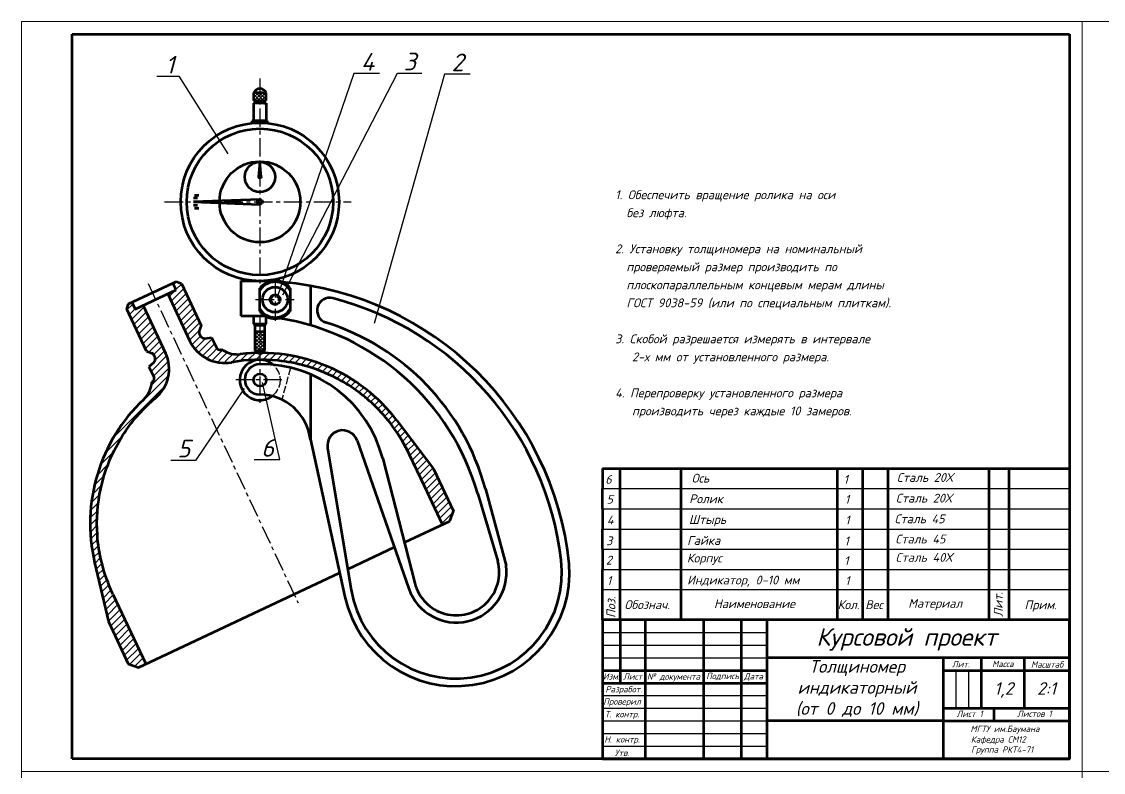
# Model space of a CAD drawing. Extents: x 3984 to 4893, y -1391 to 1983.
# Drawn here: x 4053.2 to 4481.6, y -1094.9 to -797.5 of the extents above; entities that cross this region are included whole.
import ezdxf
from ezdxf.enums import TextEntityAlignment as Align

# ---------------------------------------------------------------- set-up
doc = ezdxf.new("R2010")
doc.units = 0
doc.header["$MEASUREMENT"] = 0
for name, pattern in [('DASHDOTX2', [2, 1, -0.5, 0, -0.5]), ('K5LT32773', [3.75, 3, -0.75]), ('K5LT_AXLED', [11.807581, 7.307581, -1.5, 1.5, -1.5]), ('K5LT_BASIC', [0]), ('K5LT_THIN', [0])]:
    doc.linetypes.add(name, pattern=pattern)
doc.layers.add('0 VIEW0', color=7, linetype='Continuous')
doc.layers.add('OSI', color=18, linetype='DASHDOTX2')
doc.layers.add('Обводка', color=7, linetype='Continuous', lineweight=30)
doc.styles.get("Standard").update_dxf_attribs({"font": 'isocpeui.ttf', "height": 3.5})
pattern_1 = [(45, (166.2075, 683.4917), (-0.70710678, 0.70710678), [])]
pattern_2 = [(135, (166.2075, 683.4917), (-0.70710678, -0.70710678), [])]
pattern_3 = [(45, (166.2075, 683.4917), (-1.4142136, 1.4142136), [])]

msp = doc.modelspace()

# ---------------------------------------------------------------- hatches: boundary and pattern name
at = {"lineweight": 30}
h = msp.add_hatch(dxfattribs=at)
h.set_pattern_fill('_USER', color=256, angle=45, style=0, pattern_type=0)
h.set_pattern_definition(pattern_1)
h.paths.add_polyline_path([(4147.609, -828.711), (4150.109, -828.711), (4150.109, -825.782), (4149.984, -825.656), (4149.442, -825.654), (4147.609, -825.647)])
h.paths.add_polyline_path([(4147.609, -825.647), (4146.625, -825.643), (4145.109, -825.637), (4145.109, -828.711), (4146.385, -828.711), (4147.609, -828.711)])
h = msp.add_hatch(dxfattribs=at)
h.set_pattern_fill('_USER', color=256, angle=135, style=0, pattern_type=0)
h.set_pattern_definition(pattern_2)
h.paths.add_polyline_path([(4145.109, -828.711), (4146.385, -828.711), (4147.609, -828.711), (4147.609, -825.647), (4146.625, -825.643), (4145.109, -825.637)])
h.paths.add_polyline_path([(4150.109, -825.782), (4149.984, -825.656), (4149.442, -825.654), (4147.609, -825.647), (4147.609, -828.711), (4150.109, -828.711)])
h = msp.add_hatch(dxfattribs=at)
h.set_pattern_fill('_USER', color=256, scale=2, angle=45, style=0, pattern_type=0)
h.set_pattern_definition(pattern_3)
edge = h.paths.add_edge_path()
edge.add_spline(control_points=[(4206.906, -969.105), (4205.025, -965.098), (4200.868, -958.018), (4191.379, -947.29), (4179.584, -938.872), (4166.301, -933.653), (4152.325, -931.006), (4142.4, -931.281), (4136.376, -932.453)], knot_values=[0, 0, 0, 0, 13.2800231, 24.4253635, 42.7924879, 56.1138459, 66.9327453, 85.3440631, 85.3440631, 85.3440631, 85.3440631], degree=3, periodic=0)
edge.add_arc((4133.579, -917.957), 14.764, -155.47166, -79.08009, ccw=False)
edge.add_line((4120.148, -924.086), (4111.28, -905.218))
edge.add_line((4111.28, -905.218), (4114.453, -903.728))
edge.add_line((4114.453, -903.728), (4113.178, -901.012))
edge.add_line((4113.178, -901.012), (4114.445, -900.417))
edge.add_line((4114.445, -900.417), (4116.574, -901.185))
edge.add_line((4116.574, -901.185), (4124.394, -917.841))
edge.add_line((4124.394, -917.841), (4123.593, -920.001))
edge.add_arc((4126.073, -920.477), 2.525, 169.14209, 267.37115)
edge.add_line((4125.957, -922.999), (4128.483, -922.549))
edge.add_line((4128.483, -922.549), (4130.501, -926.848))
edge.add_arc((4131.76, -926.032), 1.5, 212.92724, 280.97048)
edge.add_line((4132.046, -927.505), (4132.553, -927.267))
edge.add_line((4132.553, -927.267), (4133.145, -927.675))
edge.add_arc((4138.568, -919.318), 9.962, -122.97865, -82.99706)
edge.add_arc((4147.976, -996.305), 67.597, 37.15186, 96.96215, ccw=False)
edge.add_line((4201.853, -955.481), (4216.369, -974.669))
edge.add_line((4216.369, -974.669), (4224.218, -991.386))
edge.add_line((4224.218, -991.386), (4222.778, -995.377))
edge.add_line((4222.778, -995.377), (4219.881, -996.737))
edge.add_line((4219.881, -996.737), (4206.906, -969.105))
h = msp.add_hatch(dxfattribs=at)
h.set_pattern_fill('_USER', color=256, scale=2, angle=45, style=0, pattern_type=0)
h.set_pattern_definition(pattern_3)
edge = h.paths.add_edge_path()
edge.add_spline(control_points=[(4089.416, -1024.273), (4087.534, -1020.266), (4084.741, -1012.547), (4082.547, -998.392), (4083.604, -983.941), (4088.071, -970.387), (4094.961, -957.942), (4101.511, -950.48), (4106.261, -946.594)], knot_values=[0, 0, 0, 0, 13.2800231, 24.4253635, 42.7924879, 56.1138459, 66.9327453, 85.3440631, 85.3440631, 85.3440631, 85.3440631], degree=3, periodic=0)
edge.add_arc((4096.893, -935.183), 14.764, 309.38561, 385.77718)
edge.add_line((4110.187, -928.763), (4101.333, -909.889))
edge.add_line((4101.333, -909.889), (4098.16, -911.378))
edge.add_line((4098.16, -911.378), (4096.885, -908.663))
edge.add_line((4096.885, -908.663), (4095.618, -909.258))
edge.add_line((4095.618, -909.258), (4094.849, -911.386))
edge.add_line((4094.849, -911.386), (4102.67, -928.042))
edge.add_line((4102.67, -928.042), (4104.844, -928.805))
edge.add_arc((4103.626, -931.017), 2.525, -37.06563, 61.16342, ccw=False)
edge.add_line((4105.641, -932.539), (4103.682, -934.195))
edge.add_line((4103.682, -934.195), (4105.7, -938.493))
edge.add_arc((4104.269, -938.941), 1.5, -50.66496, 17.37828, ccw=False)
edge.add_line((4105.219, -940.102), (4104.712, -940.34))
edge.add_line((4104.712, -940.34), (4104.648, -941.056))
edge.add_arc((4094.754, -939.891), 9.962, 313.30257, 353.28417, ccw=False)
edge.add_arc((4147.983, -996.301), 67.597, 133.34336, 193.15366)
edge.add_line((4082.16, -1011.684), (4087.654, -1035.108))
edge.add_line((4087.654, -1035.108), (4095.503, -1051.825))
edge.add_line((4095.503, -1051.825), (4099.494, -1053.266))
edge.add_line((4099.494, -1053.266), (4102.39, -1051.905))
edge.add_line((4102.39, -1051.905), (4089.416, -1024.273))
h = msp.add_hatch(dxfattribs=at)
h.set_pattern_fill('_USER', color=256, angle=45, style=0, pattern_type=0)
h.set_pattern_definition(pattern_1)
h.paths.add_polyline_path([(4145.609, -927.816), (4149.609, -927.816), (4149.609, -920.329), (4145.609, -920.329)])
h = msp.add_hatch(dxfattribs=at)
h.set_pattern_fill('_USER', color=256, angle=135, style=0, pattern_type=0)
h.set_pattern_definition(pattern_2)
h.paths.add_polyline_path([(4145.609, -927.816), (4149.609, -927.816), (4149.609, -920.329), (4145.609, -920.329)])

# ---------------------------------------------------------------- linework, layer by layer
at = {"linetype": 'Continuous', "lineweight": 0}
for p, q in [((4053.25, -1094.474), (4053.25, -797.474)), ((4473.25, -797.474), (4053.25, -797.474)), ((4473.25, -797.474), (4473.25, -1391.474)), ((4473.25, -797.474), (4473.25, -1094.474)), ((4053.25, -1094.474), (4893.25, -1094.474)), ((4473.25, -1094.474), (4053.25, -1094.474))]:
    msp.add_line(p, q, dxfattribs=at)
at = {"lineweight": 30}
for p, q in [((4184.841, -818.068), (4154.322, -907.046)), ((4156.716, -905.633), (4202.042, -817.942)), ((4195.036, -818.068), (4184.841, -818.068)), ((4202.042, -817.942), (4211.681, -817.942)), ((4106.853, -819.084), (4115.566, -819.084)), ((4115.566, -819.084), (4134.976, -849.876)), ((4220.715, -818.288), (4192.843, -917.033)), ((4230.91, -818.288), (4220.715, -818.288)), ((4145.109, -825.744), (4145.109, -827.159)), ((4149.442, -825.654), (4149.984, -825.656)), ((4149.984, -825.656), (4150.109, -825.782)), ((4150.109, -825.782), (4150.109, -825.657)), ((4150.109, -825.782), (4150.109, -826.401)), ((4145.109, -828.573), (4145.109, -828.711)), ((4145.109, -828.711), (4146.385, -828.711)), ((4147.799, -828.711), (4149.213, -828.711)), ((4150.109, -828.711), (4149.104, -828.711)), ((4150.109, -836.711), (4150.609, -836.711)), ((4098.16, -911.378), (4096.885, -908.663)), ((4149.609, -917.691), (4149.609, -920.329)), ((4125.967, -923), (4128.483, -922.549)), ((4128.483, -922.549), (4130.501, -926.848)), ((4155.506, -970.993), (4148.587, -940.364)), ((4141.399, -942.786), (4122.04, -971.279)), ((4122.04, -971.279), (4112.401, -971.279)), ((4145.311, -970.993), (4155.506, -970.993)), ((4224.218, -991.386), (4216.369, -974.669))]:
    msp.add_line(p, q, dxfattribs=at)
at = {"linetype": 'K5LT_AXLED', "lineweight": 30}
for p, q in [((4147.609, -820.032), (4147.609, -949.559)), ((4109.868, -868.875), (4183.764, -868.875)), ((4153.609, -899.489), (4153.609, -916.009)), ((4103.344, -901.244), (4162.736, -1027.729)), ((4145.887, -907.612), (4161.166, -907.612)), ((4156.322, -939.432), (4138.107, -939.432))]:
    msp.add_line(p, q, dxfattribs=at)
at = {"lineweight": 70}
for p, q in [((4145.109, -825.637), (4145.109, -828.711)), ((4150.109, -825.657), (4145.109, -825.637)), ((4146.625, -825.643), (4148.033, -825.649)), ((4150.109, -828.711), (4150.109, -825.782)), ((4145.109, -828.711), (4150.109, -828.711)), ((4149.104, -829.711), (4145.109, -829.711)), ((4145.109, -829.711), (4145.109, -836.711)), ((4146.104, -828.711), (4146.104, -829.711)), ((4149.104, -828.711), (4149.104, -829.711)), ((4149.104, -829.711), (4150.109, -829.711)), ((4150.109, -829.711), (4150.109, -836.711)), ((4150.609, -836.711), (4144.609, -836.711)), ((4144.611, -837.674), (4144.609, -836.711)), ((4150.609, -837.675), (4150.609, -836.711)), ((4147.609, -853.015), (4147.116, -858.932)), ((4148.102, -858.932), (4147.609, -853.015)), ((4122.955, -867.464), (4121.255, -867.464)), ((4147.609, -867.875), (4121.255, -868.875)), ((4121.255, -868.875), (4147.609, -869.875)), ((4123.362, -866.308), (4121.762, -866.308)), ((4122.955, -870.287), (4121.255, -870.287)), ((4123.362, -871.443), (4121.762, -871.443)), ((4095.618, -909.258), (4113.178, -901.012)), ((4098.16, -911.378), (4114.453, -903.728)), ((4113.178, -901.012), (4114.445, -900.417)), ((4114.453, -903.728), (4113.178, -901.012)), ((4114.445, -900.417), (4116.574, -901.185)), ((4116.574, -901.185), (4124.369, -917.853)), ((4140.109, -900.212), (4140.109, -914.041)), ((4140.109, -900.212), (4147.609, -900.212)), ((4147.609, -912.112), (4147.609, -903.112)), ((4159.609, -903.112), (4159.609, -912.112)), ((4167.609, -902.115), (4167.609, -917.457)), ((4111.105, -905.3), (4119.92, -924.073)), ((4094.849, -911.386), (4095.618, -909.258)), ((4102.67, -928.042), (4094.849, -911.386)), ((4096.885, -908.663), (4098.16, -911.378)), ((4101.333, -909.889), (4110.187, -928.763)), ((4140.109, -914.041), (4147.609, -914.041)), ((4145.109, -914.041), (4145.109, -917.191)), ((4150.109, -917.191), (4150.109, -914.27)), ((4124.394, -917.841), (4123.593, -920.001)), ((4145.109, -917.191), (4150.109, -917.191)), ((4145.109, -917.191), (4145.609, -917.691)), ((4145.609, -917.691), (4149.609, -917.691)), ((4145.609, -917.691), (4145.609, -927.816)), ((4149.609, -920.329), (4145.609, -920.329)), ((4149.609, -917.691), (4150.109, -917.191)), ((4149.609, -927.816), (4149.609, -917.691)), ((4125.975, -922.996), (4128.483, -922.549)), ((4128.483, -922.549), (4130.501, -926.848)), ((4102.67, -928.042), (4104.844, -928.805)), ((4132.046, -927.505), (4132.553, -927.267)), ((4132.553, -927.267), (4133.238, -927.739)), ((4145.609, -927.816), (4149.609, -927.816)), ((4105.627, -932.551), (4103.682, -934.195)), ((4103.682, -934.195), (4105.7, -938.493)), ((4167.609, -937.176), (4167.609, -963.057)), ((4104.712, -940.34), (4104.638, -941.169)), ((4105.219, -940.102), (4104.712, -940.34)), ((4201.853, -955.481), (4216.369, -974.669)), ((4167.609, -963.057), (4181.288, -1025.352)), ((4186.066, -963.443), (4206.635, -1022.225)), ((4174.431, -966.442), (4183.815, -1022.62)), ((4196.251, -970.59), (4208.932, -1019.896)), ((4212.75, -981.549), (4206.906, -969.105)), ((4216.369, -974.669), (4224.218, -991.386)), ((4219.881, -996.737), (4212.75, -981.549)), ((4233.869, -984.563), (4241.787, -1011.245)), ((4236.922, -982.58), (4245.089, -1012.976)), ((4222.778, -995.377), (4224.218, -991.386)), ((4205.042, -1003.705), (4222.778, -995.377)), ((4182.728, -1014.182), (4200.845, -1005.675)), ((4082.16, -1011.684), (4087.654, -1035.108)), ((4099.494, -1053.266), (4179.199, -1015.839)), ((4089.416, -1024.273), (4102.39, -1051.905)), ((4087.654, -1035.108), (4095.503, -1051.825)), ((4095.503, -1051.825), (4099.494, -1053.266))]:
    msp.add_line(p, q, dxfattribs=at)
at = {"linetype": 'K5LT32773', "lineweight": 30}
msp.add_line((4159.702, -934.573), (4156.314, -947.22), dxfattribs=at)
at = {"color": 0, "lineweight": 70}
for p, q in [((4300.25, -1034.474), (4300.25, -1089.474)), ((4323.25, -1034.474), (4323.25, -1089.474)), ((4338.25, -1034.474), (4338.25, -1089.474)), ((4418.25, -1049.474), (4348.427, -1049.474)), ((4450.25, -1049.474), (4450.25, -1069.474)), ((4418.25, -1074.474), (4348.427, -1074.474)), ((4418.25, -1074.474), (4468.25, -1074.474))]:
    msp.add_line(p, q, dxfattribs=at)
at = {"color": 0, "lineweight": 30}
for p, q in [((4348.427, -1034.474), (4348.427, -1089.474)), ((4283.25, -1039.474), (4348.25, -1039.474)), ((4348.25, -1039.474), (4348.427, -1039.474)), ((4283.25, -1044.474), (4348.25, -1044.474)), ((4348.25, -1044.474), (4348.427, -1044.474)), ((4283.25, -1049.474), (4349.138, -1049.474)), ((4348.25, -1049.474), (4348.25, -1049.474)), ((4433.25, -1049.474), (4433.25, -1069.474)), ((4283.25, -1054.474), (4348.25, -1054.474)), ((4348.25, -1054.474), (4348.427, -1054.474)), ((4418.25, -1054.474), (4468.25, -1054.474)), ((4428.25, -1054.474), (4428.25, -1069.474)), ((4283.25, -1059.474), (4348.25, -1059.474)), ((4348.25, -1059.474), (4348.427, -1059.474)), ((4283.25, -1064.474), (4348.25, -1064.474)), ((4348.25, -1064.474), (4348.427, -1064.474)), ((4283.25, -1069.474), (4348.25, -1069.474)), ((4348.25, -1069.474), (4348.427, -1069.474)), ((4418.25, -1069.474), (4468.25, -1069.474)), ((4438.25, -1069.474), (4438.25, -1074.474)), ((4283.25, -1074.474), (4348.25, -1074.474)), ((4348.25, -1074.474), (4348.427, -1074.474)), ((4348.427, -1074.474), (4348.427, -1074.474)), ((4283.25, -1079.474), (4348.427, -1079.474)), ((4283.25, -1084.474), (4348.427, -1084.474))]:
    msp.add_line(p, q, dxfattribs=at)
at = {"linetype": 'Continuous', "lineweight": 0}
msp.add_lwpolyline([(4053.25, -1391.474), (4893.25, -1391.474), (4893.25, -797.474), (4053.25, -797.474)], close=True, dxfattribs=at)
at = {"color": 0, "lineweight": 70}
msp.add_lwpolyline([(4418.25, -1089.474), (4468.25, -1089.474), (4468.25, -1049.474), (4418.25, -1049.474)], close=True, dxfattribs=at)
at = {"lineweight": 70}
for centre, radius in [((4147.609, -868.875), 31.345), ((4147.609, -868.875), 29), ((4147.609, -868.875), 16), ((4147.609, -859.015), 6), ((4147.609, -859.015), 0.5), ((4147.609, -868.875), 1), ((4153.609, -907.612), 5), ((4153.609, -907.612), 2), ((4147.609, -939.432), 2.5)]:
    msp.add_circle(centre, radius, dxfattribs=at)
at = {"linetype": 'K5LT32773', "lineweight": 30}
msp.add_circle((4147.609, -939.432), 8, dxfattribs=at)
at = {"lineweight": 70}
for centre, radius, start, end in [((4147.604, -826.785), 2.747, 24.2371, 155.29816), ((4153.609, -907.612), 7.5, 36.8699, 143.1301), ((4146.713, -1002.201), 101.985, 87.15873, 89.49689), ((4153.609, -907.612), 7, 31.00272, 148.99728), ((4145.832, -1025.145), 124.944, 5.92267, 85.15095), ((4175.261, -911.866), 5, 75.4132, 252.49158), ((4145.795, -1025.095), 122, 6.74379, 75.4132), ((4153.609, -907.612), 7, 211.00272, 328.99728), ((4153.609, -907.612), 7.5, 216.8699, 323.1301), ((4139.914, -1011.462), 97.725, 84.01196, 85.48403), ((4139.907, -1011.476), 97.74, 15.98341, 80.99587), ((4145.176, -1007.234), 95, 15.04085, 72.49158), ((4126.073, -920.477), 2.525, 169.14209, 267.59912), ((4133.651, -917.458), 15.241, 205.72372, 280.29997), ((4103.626, -931.017), 2.525, 322.70639, 61.16342), ((4096.893, -935.183), 14.764, 309.3856, 25.77718), ((4131.76, -926.032), 1.5, 212.92724, 280.97048), ((4138.57, -919.28), 10, 237.77521, 276.96093), ((4147.976, -996.305), 67.597, 37.15186, 96.96215), ((4147.609, -926.316), 2.5, 216.8699, 323.1301), ((4147.609, -939.432), 8, 48.43399, 306.94923), ((4147.609, -939.227), 6, 90, 270), ((4148.212, -982.786), 49.563, 14.24484, 90.69689), ((4094.754, -939.891), 9.962, 313.30257, 352.60562), ((4104.269, -938.941), 1.5, 309.33504, 17.37828), ((4147.532, -965.445), 20.218, 6.78404, 89.78209), ((4147.983, -996.301), 67.597, 133.34336, 193.15366), ((4180.362, -965.383), 6.025, 18.78797, 190.12401), ((4225.241, -1015.701), 42, 189.48286, 6.74379), ((4225.241, -1015.701), 45, 192.38498, 4.3944), ((4225.396, -1015.66), 19.876, 198.78797, 7.76004), ((4225.384, -1015.664), 16.987, 194.42386, 15.07845)]:
    msp.add_arc(centre, radius, start, end, dxfattribs=at)
at = {"lineweight": 30}
msp.add_arc((4153.609, -907.612), 1.5, 342.56959, 285.20663, dxfattribs=at)
at = {"lineweight": 70, "start_tangent": (-0.4250331, 0.9051778)}
for points, end_tangent in [([(4206.906, -969.105), (4200.133, -957.682), (4192.754, -949.329), (4177.799, -938.666), (4165.402, -933.791), (4154.774, -931.765), (4136.376, -932.453)], (-0.9815777, -0.1910634)), ([(4089.416, -1024.273), (4084.953, -1011.766), (4083.237, -1000.753), (4084.584, -982.436), (4088.752, -969.783), (4093.981, -960.311), (4106.261, -946.594)], (0.7739434, 0.6332548))]:
    msp.add_spline(points, degree=3, dxfattribs=dict(at, end_tangent=end_tangent))
at = {"layer": '0 VIEW0', "linetype": 'K5LT_BASIC', "lineweight": 60}
for p, q in [((4073.25, -1089.474), (4073.25, -802.474)), ((4073.25, -802.474), (4468.25, -802.474)), ((4468.25, -802.474), (4468.25, -1089.474)), ((4468.25, -1089.474), (4073.25, -1089.474))]:
    msp.add_line(p, q, dxfattribs=at)
at = {"layer": '0 VIEW0', "linetype": 'K5LT_BASIC', "lineweight": 30}
msp.add_line((4283.25, -974.474), (4468.151, -974.474), dxfattribs=at)
at = {"layer": '0 VIEW0', "linetype": 'K5LT_BASIC', "lineweight": 70}
for p, q in [((4283.25, -974.474), (4468.151, -974.474)), ((4283.25, -974.474), (4283.25, -982.474)), ((4290.25, -1034.474), (4290.25, -974.474)), ((4314.25, -974.474), (4314.25, -1034.474)), ((4376.25, -974.474), (4376.25, -1034.474)), ((4386.25, -974.474), (4386.25, -1034.474)), ((4396.25, -974.474), (4396.25, -1034.474)), ((4436.25, -974.474), (4436.25, -1034.474)), ((4444.25, -974.474), (4444.25, -1034.474)), ((4283.25, -990.474), (4283.25, -982.474)), ((4283.25, -990.474), (4283.25, -998.474)), ((4283.25, -1006.474), (4283.25, -998.474)), ((4283.25, -1006.474), (4283.25, -1014.474)), ((4283.25, -1022.474), (4283.25, -1014.474)), ((4283.25, -1034.474), (4283.25, -1022.474))]:
    msp.add_line(p, q, dxfattribs=at)
at = {"layer": '0 VIEW0', "linetype": 'K5LT_THIN', "lineweight": 30}
for p, q in [((4283.25, -982.474), (4468.151, -982.474)), ((4283.25, -990.474), (4468.151, -990.474)), ((4283.25, -998.474), (4468.151, -998.474)), ((4283.25, -1006.474), (4468.151, -1006.474)), ((4283.25, -1014.474), (4468.151, -1014.474)), ((4283.25, -1022.474), (4468.151, -1022.474))]:
    msp.add_line(p, q, dxfattribs=at)
at = {"layer": 'Обводка', "color": 0, "lineweight": 70}
for p, q in [((4290.25, -1034.474), (4290.25, -1059.474)), ((4300.25, -1034.474), (4300.25, -1089.474)), ((4323.25, -1034.474), (4323.25, -1089.474)), ((4338.25, -1034.474), (4338.25, -1089.474)), ((4348.427, -1034.474), (4348.427, -1089.474)), ((4418.25, -1049.474), (4418.25, -1089.474)), ((4433.25, -1049.474), (4433.25, -1069.474)), ((4450.25, -1049.474), (4450.25, -1069.474)), ((4283.25, -1054.474), (4348.427, -1054.474)), ((4418.25, -1054.474), (4468.25, -1054.474)), ((4283.25, -1059.474), (4348.427, -1059.474)), ((4418.25, -1069.474), (4468.25, -1069.474)), ((4438.25, -1069.474), (4438.25, -1074.474))]:
    msp.add_line(p, q, dxfattribs=at)
at = {"layer": 'Обводка', "color": 0, "lineweight": 30}
msp.add_line((4423.25, -1054.474), (4423.25, -1069.474), dxfattribs=at)
at = {"layer": 'Обводка', "color": 0, "lineweight": 70}
msp.add_lwpolyline([(4283.25, -1089.474), (4468.25, -1089.474), (4468.25, -1034.474), (4283.25, -1034.474)], close=True, dxfattribs=at)

# ---------------------------------------------------------------- texts
at = {"color": 0, "lineweight": 30}
for s, p in [('Лит.', (4425.207, -1052.004)), ('Масса', (4441.825, -1051.926)), ('Масштаб', (4459.372, -1052.121)), ('Изм.', (4286.825, -1056.875)), ('№ документа', (4311.409, -1057.259)), ('Подпись', (4330.832, -1056.891)), ('Дата', (4343.089, -1057.063)), ('Разработ.', (4291.686, -1062.275)), ('Проверил', (4291.017, -1067.152)), ('Т. контр.', (4291.017, -1072.152)), ('Лист 1', (4428.695, -1071.664)), ('Листов 1', (4454.35, -1071.644)), ('МГТУ им.Баумана', (4442.674, -1077.966)), ('Н. контр.', (4291.017, -1082.152)), ('Кафедра СМ12', (4440.034, -1082.157)), ('Утв.', (4291.017, -1087.152)), ('Группа РКТ4-71', (4441.566, -1086.188))]:
    msp.add_text(s, height=2.5, dxfattribs=at).set_placement(p, align=Align.MIDDLE)
msp.add_text('Лист', height=2.5, dxfattribs=at).set_placement((4298.993, -1058.133), align=Align.RIGHT)
at = {"lineweight": 30, "char_height": 7, "attachment_point": 1}
for s, insert, width in [('1', (4110.249, -811.024), 9.09244), ('4', (4187.65, -809.904), 3.19093), ('3', (4204.573, -809.778), 3.19093), ('2', (4223.524, -810.124), 3.19093), ('5', (4114.932, -963.115), 3.19093), ('6', (4148.12, -962.829), 3.19093)]:
    msp.add_mtext(s, dxfattribs=dict(at, insert=insert, width=width))
at = {"layer": '0 VIEW0', "lineweight": 30}
for s, p in [('1. Обеспечить вращение ролика на оси ', (4288.304, -867.812)), ('  без люфта.', (4288.304, -874.947)), ('2. Установку толщиномера на номинальный', (4288.304, -889.219)), ('  проверяемый размер производить по', (4288.304, -896.355)), ('  плоскопараллельным концевым мерам длины', (4288.304, -903.491)), ('  ГОСТ 9038-59 (или по специальным плиткам).', (4288.304, -910.626)), ('3. Скобой разрешается измерять в интервале ', (4288.304, -924.898)), ('   2-х мм от установленного размера.', (4288.304, -932.034)), ('4. Перепроверку установленного размера', (4288.304, -946.306)), ('   производить через каждые 10 замеров. ', (4288.304, -953.441)), ('Ось', (4318.606, -980.074)), ('Сталь 20Х', (4399.869, -979.811)), ('6', (4284.385, -980.544)), ('1', (4378.749, -980.581)), ('5', (4284.885, -988.428)), ('Ролик', (4317.606, -988.251)), ('1', (4379.249, -988.464)), ('Сталь 20Х', (4399.469, -987.987)), ('4', (4285.033, -996.649)), ('Штырь', (4317.506, -996.459)), ('1', (4379.397, -996.686)), ('Сталь 45', (4398.969, -996.195)), ('3', (4284.733, -1004.89)), ('Гайка', (4316.806, -1004.761)), ('1', (4379.097, -1004.926)), ('Сталь 45', (4399.269, -1004.197)), ('2', (4284.633, -1012.545)), ('Корпус', (4316.706, -1011.722)), ('1', (4378.997, -1012.781)), ('Сталь 40Х', (4399.369, -1011.458)), ('1', (4285.033, -1020.628)), ('Индикатор, 0-10 мм', (4316.806, -1020.445)), ('1', (4379.397, -1020.665)), ('Обознач.', (4292.01, -1030.183)), ('Наименование', (4327.432, -1029.783)), ('Кол.', (4376.435, -1030.183)), ('Вес', (4387.357, -1030.183)), ('Материал', (4404.352, -1029.674)), ('Прим.', (4450.402, -1030.242))]:
    msp.add_text(s, height=3.5, dxfattribs=at).set_placement(p)
for s, p in [('Лит.', (4441.777, -1033.257)), ('Поз.', (4288.393, -1033.688))]:
    msp.add_text(s, height=3.5, rotation=90, dxfattribs=at).set_placement(p)
at = {"layer": 'OSI', "color": 0, "linetype": 'ByBlock', "lineweight": 30, "char_height": 5, "width": 8.00699, "attachment_point": 1}
for s, insert in [('1,2', (4438.383, -1059.141)), ('2:1', (4455.383, -1059.141))]:
    msp.add_mtext(s, dxfattribs=dict(at, insert=insert))
at = {"layer": 'Обводка', "color": 0, "lineweight": 30, "attachment_point": 1}
for s, insert, char_height, width in [('{\\C256;Курсовой проект}', (4367.986, -1037.734), 7, 115.54803), ('\\pxqc;{\\C256;Толщиномер индикаторный\\P(от 0 до 10 мм)}', (4355.687, -1050.399), 5, 56.79954)]:
    msp.add_mtext(s, dxfattribs=dict(at, insert=insert, char_height=char_height, width=width))

doc.saveas('drawing.dxf')
